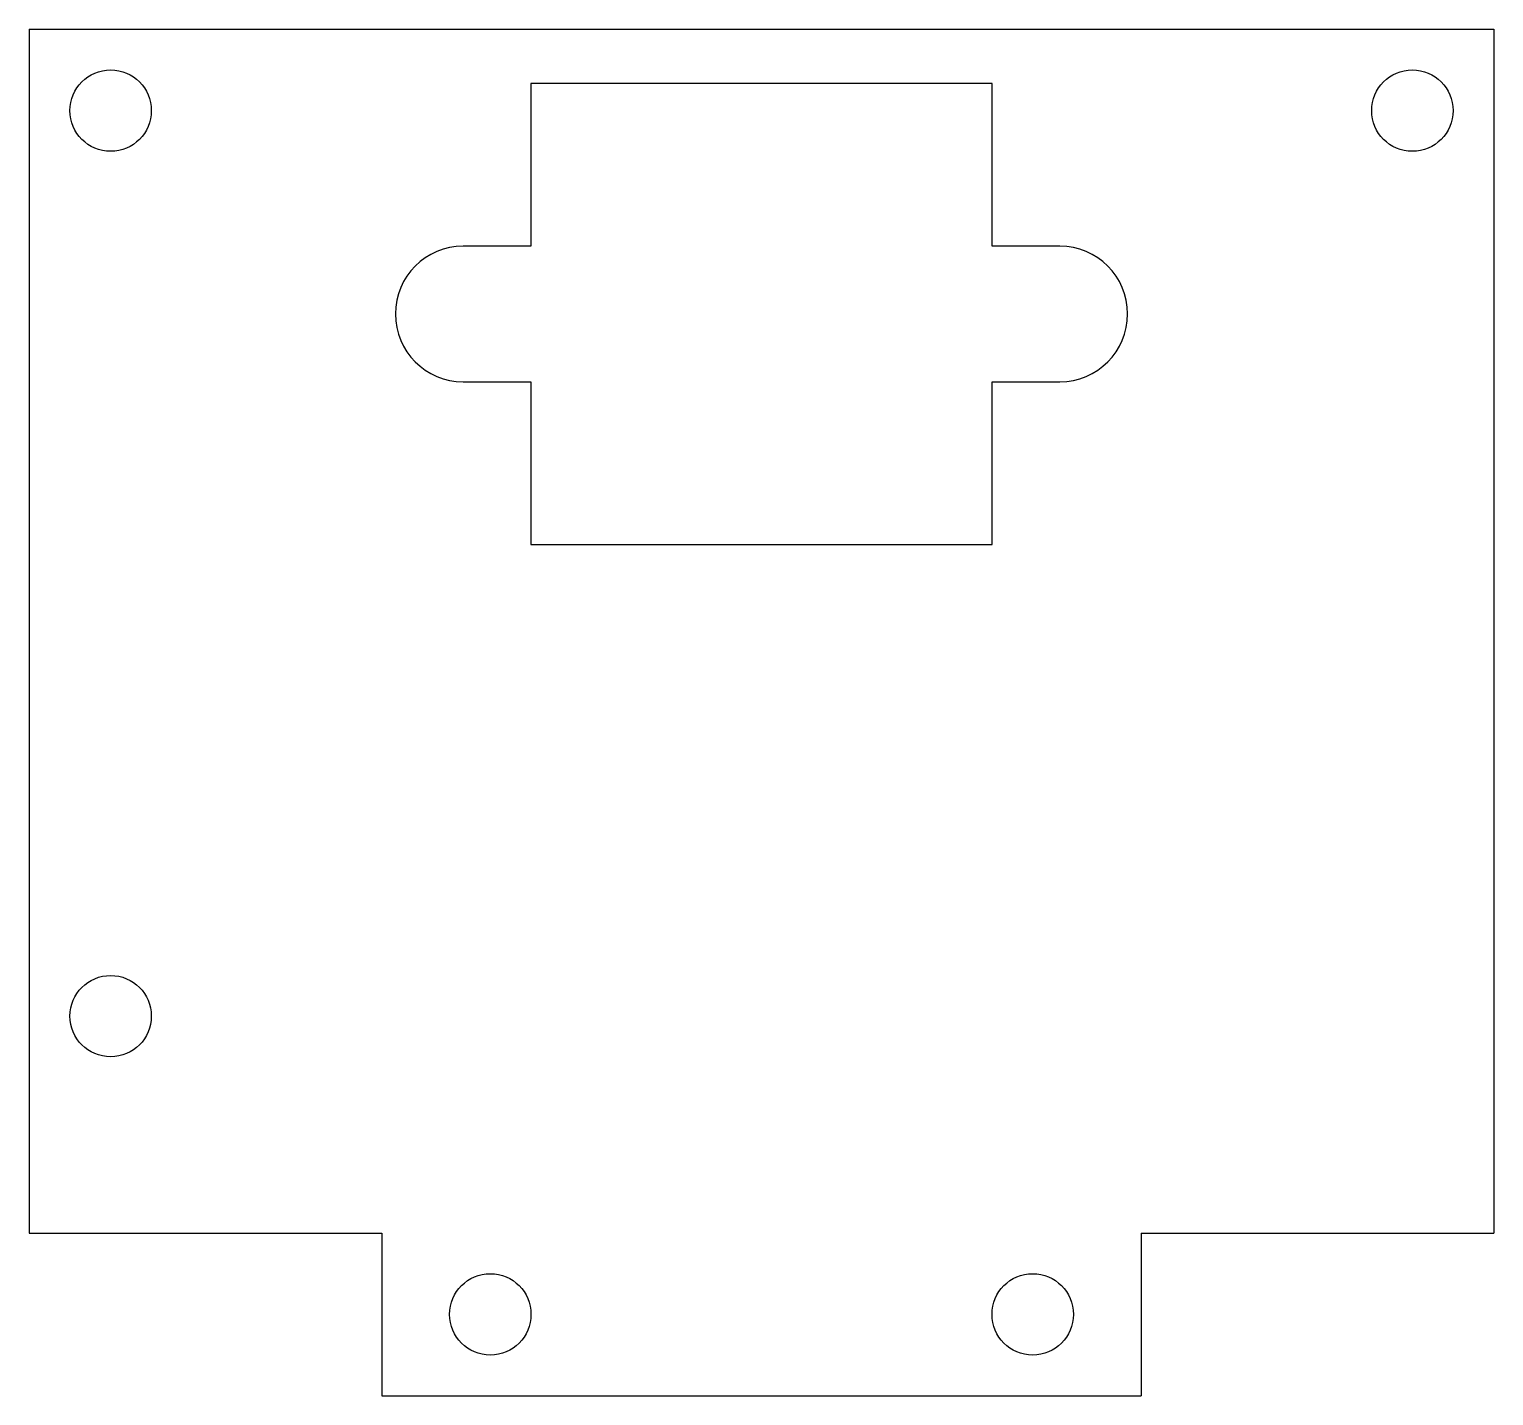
# Model space of a CAD drawing. Header units: millimetres. Extents: x -27 to 27, y -28.2 to 22.2.
import ezdxf

# ---------------------------------------------------------------- set-up
doc = ezdxf.new("R2010")
doc.units = ezdxf.units.MM

msp = doc.modelspace()

# ---------------------------------------------------------------- linework, layer by layer
at = {"color": 7, "linetype": 'Continuous', "lineweight": 25}
for p, q in [((-27, 22.2), (27, 22.2)), ((-27, 22.2), (-27, -22.2)), ((27, 22.2), (27, -22.2)), ((-8.5, 20.2), (-8.5, 14.2)), ((8.5, 20.2), (-8.5, 20.2)), ((8.5, 14.2), (8.5, 20.2)), ((-8.5, 14.2), (-11, 14.2)), ((11, 14.2), (8.5, 14.2)), ((-11, 9.2), (-8.5, 9.2)), ((-8.5, 9.2), (-8.5, 3.2)), ((8.5, 9.2), (11, 9.2)), ((8.5, 3.2), (8.5, 9.2)), ((-8.5, 3.2), (8.5, 3.2)), ((-27, -22.2), (-14, -22.2)), ((-14, -22.2), (-14, -28.2)), ((14, -22.2), (14, -28.2)), ((14, -22.2), (27, -22.2)), ((-14, -28.2), (14, -28.2))]:
    msp.add_line(p, q, dxfattribs=at)
for centre in [(-24, 19.2), (24, 19.2), (-24, -14.2), (-10, -25.2), (10, -25.2)]:
    msp.add_circle(centre, 1.5, dxfattribs=at)
for centre, start, end in [((-11, 11.7), 90, 270), ((11, 11.7), 270, 90)]:
    msp.add_arc(centre, 2.5, start, end, dxfattribs=at)

doc.saveas('drawing.dxf')
